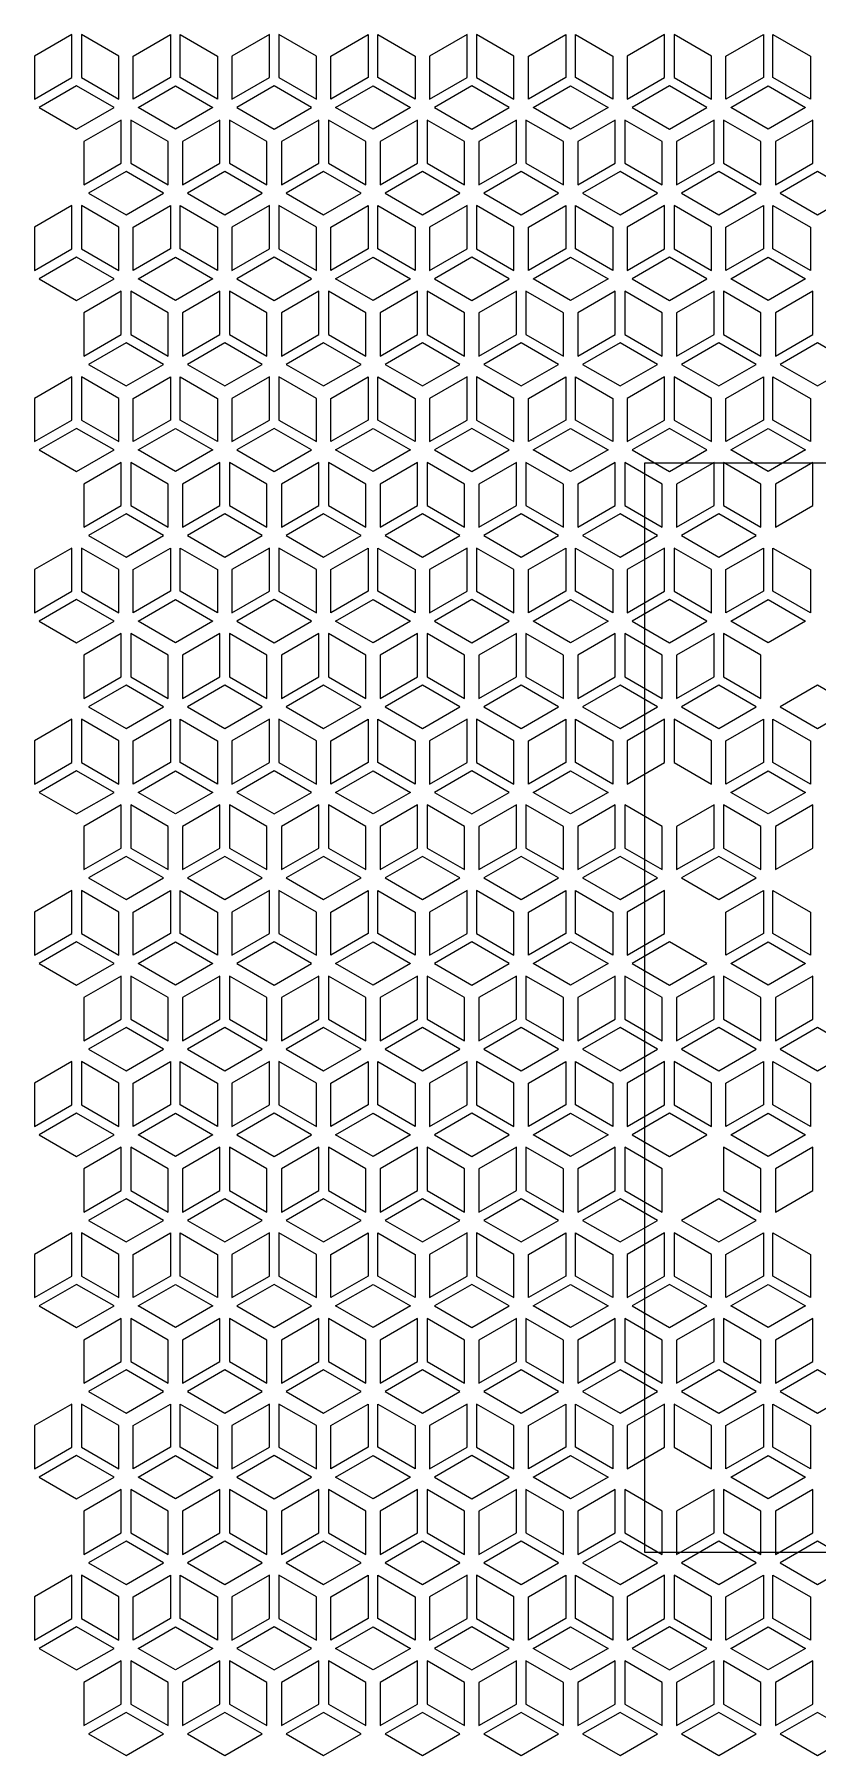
# Model space of a CAD drawing. Extents: x 10176 to 14473, y 1855 to 5621.
# Drawn here: x 10176 to 11810, y 1855 to 5443 of the extents above; entities that cross this region are included whole.
import ezdxf

# ---------------------------------------------------------------- set-up
doc = ezdxf.new("R2010")
doc.units = 0
doc.layers.add('DEFAULT_LAYER', color=7, linetype='CONTINUOUS')

msp = doc.modelspace()

# ---------------------------------------------------------------- linework, layer by layer
at = {"layer": 'DEFAULT_LAYER'}
for points in [[(10254.4, 5352.7), (10254.4, 5442.8), (10176.4, 5397.8), (10176.4, 5307.7)], [(10352.4, 5307.7), (10352.4, 5397.8), (10274.4, 5442.8), (10274.4, 5352.7)], [(10382.4, 5307.7), (10382.4, 5397.8), (10460.4, 5442.8), (10460.4, 5352.7)], [(10480.4, 5352.7), (10480.4, 5442.8), (10558.4, 5397.8), (10558.4, 5307.7)], [(10666.4, 5352.7), (10666.4, 5442.8), (10588.4, 5397.8), (10588.4, 5307.7)], [(10764.5, 5307.7), (10764.5, 5397.8), (10686.4, 5442.8), (10686.4, 5352.7)], [(10794.5, 5307.7), (10794.5, 5397.8), (10872.5, 5442.8), (10872.5, 5352.7)], [(10892.5, 5352.7), (10892.5, 5442.8), (10970.5, 5397.8), (10970.5, 5307.7)], [(11078.5, 5352.7), (11078.5, 5442.8), (11000.5, 5397.8), (11000.5, 5307.7)], [(11176.5, 5307.7), (11176.5, 5397.8), (11098.5, 5442.8), (11098.5, 5352.7)], [(11206.5, 5307.7), (11206.5, 5397.8), (11284.5, 5442.8), (11284.5, 5352.7)], [(11304.5, 5352.7), (11304.5, 5442.8), (11382.6, 5397.8), (11382.6, 5307.7)], [(11490.6, 5352.7), (11490.6, 5442.8), (11412.6, 5397.8), (11412.6, 5307.7)], [(11588.6, 5307.7), (11588.6, 5397.8), (11510.6, 5442.8), (11510.6, 5352.7)], [(11618.6, 5307.7), (11618.6, 5397.8), (11696.6, 5442.8), (11696.6, 5352.7)], [(11716.6, 5352.7), (11716.6, 5442.8), (11794.6, 5397.8), (11794.6, 5307.7)], [(10264.4, 5335.4), (10186.4, 5290.3), (10264.4, 5245.3), (10342.4, 5290.3)], [(10470.4, 5335.4), (10548.4, 5290.3), (10470.4, 5245.3), (10392.4, 5290.3)], [(10676.4, 5335.4), (10598.4, 5290.3), (10676.4, 5245.3), (10754.5, 5290.3)], [(10882.5, 5335.4), (10960.5, 5290.3), (10882.5, 5245.3), (10804.5, 5290.3)], [(11088.5, 5335.4), (11010.5, 5290.3), (11088.5, 5245.3), (11166.5, 5290.3)], [(11294.5, 5335.4), (11372.6, 5290.3), (11294.5, 5245.3), (11216.5, 5290.3)], [(11500.6, 5335.4), (11422.6, 5290.3), (11500.6, 5245.3), (11578.6, 5290.3)], [(11706.6, 5335.4), (11784.6, 5290.3), (11706.6, 5245.3), (11628.6, 5290.3)], [(10357.4, 5264.4), (10279.4, 5219.3), (10279.4, 5129.2), (10357.4, 5174.3)], [(10377.4, 5174.3), (10455.4, 5129.2), (10455.4, 5219.3), (10377.4, 5264.4)], [(10563.4, 5174.3), (10563.4, 5264.4), (10485.4, 5219.3), (10485.4, 5129.2)], [(10583.4, 5174.3), (10661.4, 5129.2), (10661.4, 5219.3), (10583.4, 5264.4)], [(10769.5, 5264.4), (10691.4, 5219.3), (10691.4, 5129.2), (10769.5, 5174.3)], [(10789.5, 5174.3), (10867.5, 5129.2), (10867.5, 5219.3), (10789.5, 5264.4)], [(10975.5, 5174.3), (10975.5, 5264.4), (10897.5, 5219.3), (10897.5, 5129.2)], [(10995.5, 5174.3), (11073.5, 5129.2), (11073.5, 5219.3), (10995.5, 5264.4)], [(11181.5, 5264.4), (11103.5, 5219.3), (11103.5, 5129.2), (11181.5, 5174.3)], [(11201.5, 5174.3), (11279.5, 5129.2), (11279.5, 5219.3), (11201.5, 5264.4)], [(11387.6, 5174.3), (11387.6, 5264.4), (11309.5, 5219.3), (11309.5, 5129.2)], [(11407.6, 5174.3), (11485.6, 5129.2), (11485.6, 5219.3), (11407.6, 5264.4)], [(11593.6, 5264.4), (11515.6, 5219.3), (11515.6, 5129.2), (11593.6, 5174.3)], [(11613.6, 5174.3), (11691.6, 5129.2), (11691.6, 5219.3), (11613.6, 5264.4)], [(11799.6, 5174.3), (11799.6, 5264.4), (11721.6, 5219.3), (11721.6, 5129.2)], [(10367.4, 5157), (10289.4, 5111.9), (10367.4, 5066.9), (10445.4, 5111.9)], [(10495.4, 5111.9), (10573.4, 5066.9), (10651.4, 5111.9), (10573.4, 5157)], [(10779.5, 5157), (10701.4, 5111.9), (10779.5, 5066.9), (10857.5, 5111.9)], [(10907.5, 5111.9), (10985.5, 5066.9), (11063.5, 5111.9), (10985.5, 5157)], [(11191.5, 5157), (11113.5, 5111.9), (11191.5, 5066.9), (11269.5, 5111.9)], [(11319.5, 5111.9), (11397.6, 5066.9), (11475.6, 5111.9), (11397.6, 5157)], [(11603.6, 5157), (11525.6, 5111.9), (11603.6, 5066.9), (11681.6, 5111.9)], [(11731.6, 5111.9), (11809.6, 5066.9), (11887.6, 5111.9), (11809.6, 5157)], [(10254.4, 4995.9), (10254.4, 5085.9), (10176.4, 5040.9), (10176.4, 4950.8)], [(10352.4, 4950.8), (10352.4, 5040.9), (10274.4, 5085.9), (10274.4, 4995.9)], [(10382.4, 4950.8), (10382.4, 5040.9), (10460.4, 5085.9), (10460.4, 4995.9)], [(10480.4, 4995.9), (10480.4, 5085.9), (10558.4, 5040.9), (10558.4, 4950.8)], [(10666.4, 4995.9), (10666.4, 5085.9), (10588.4, 5040.9), (10588.4, 4950.8)], [(10764.5, 4950.8), (10764.5, 5040.9), (10686.4, 5085.9), (10686.4, 4995.9)], [(10794.5, 4950.8), (10794.5, 5040.9), (10872.5, 5085.9), (10872.5, 4995.9)], [(10892.5, 4995.9), (10892.5, 5085.9), (10970.5, 5040.9), (10970.5, 4950.8)], [(11078.5, 4995.9), (11078.5, 5085.9), (11000.5, 5040.9), (11000.5, 4950.8)], [(11176.5, 4950.8), (11176.5, 5040.9), (11098.5, 5085.9), (11098.5, 4995.9)], [(11206.5, 4950.8), (11206.5, 5040.9), (11284.5, 5085.9), (11284.5, 4995.9)], [(11304.5, 4995.9), (11304.5, 5085.9), (11382.6, 5040.9), (11382.6, 4950.8)], [(11490.6, 4995.9), (11490.6, 5085.9), (11412.6, 5040.9), (11412.6, 4950.8)], [(11588.6, 4950.8), (11588.6, 5040.9), (11510.6, 5085.9), (11510.6, 4995.9)], [(11618.6, 4950.8), (11618.6, 5040.9), (11696.6, 5085.9), (11696.6, 4995.9)], [(11716.6, 4995.9), (11716.6, 5085.9), (11794.6, 5040.9), (11794.6, 4950.8)], [(10264.4, 4978.5), (10186.4, 4933.5), (10264.4, 4888.4), (10342.4, 4933.5)], [(10470.4, 4978.5), (10548.4, 4933.5), (10470.4, 4888.4), (10392.4, 4933.5)], [(10676.4, 4978.5), (10598.4, 4933.5), (10676.4, 4888.4), (10754.5, 4933.5)], [(10882.5, 4978.5), (10960.5, 4933.5), (10882.5, 4888.4), (10804.5, 4933.5)], [(11088.5, 4978.5), (11010.5, 4933.5), (11088.5, 4888.4), (11166.5, 4933.5)], [(11294.5, 4978.5), (11372.6, 4933.5), (11294.5, 4888.4), (11216.5, 4933.5)], [(11500.6, 4978.5), (11422.6, 4933.5), (11500.6, 4888.4), (11578.6, 4933.5)], [(11706.6, 4978.5), (11784.6, 4933.5), (11706.6, 4888.4), (11628.6, 4933.5)], [(10357.4, 4907.5), (10279.4, 4862.5), (10279.4, 4772.4), (10357.4, 4817.4)], [(10377.4, 4817.4), (10455.4, 4772.4), (10455.4, 4862.5), (10377.4, 4907.5)], [(10563.4, 4817.4), (10563.4, 4907.5), (10485.4, 4862.5), (10485.4, 4772.4)], [(10583.4, 4817.4), (10661.4, 4772.4), (10661.4, 4862.5), (10583.4, 4907.5)], [(10769.5, 4907.5), (10691.4, 4862.5), (10691.4, 4772.4), (10769.5, 4817.4)], [(10789.5, 4817.4), (10867.5, 4772.4), (10867.5, 4862.5), (10789.5, 4907.5)], [(10975.5, 4817.4), (10975.5, 4907.5), (10897.5, 4862.5), (10897.5, 4772.4)], [(10995.5, 4817.4), (11073.5, 4772.4), (11073.5, 4862.5), (10995.5, 4907.5)], [(11181.5, 4907.5), (11103.5, 4862.5), (11103.5, 4772.4), (11181.5, 4817.4)], [(11201.5, 4817.4), (11279.5, 4772.4), (11279.5, 4862.5), (11201.5, 4907.5)], [(11387.6, 4817.4), (11387.6, 4907.5), (11309.5, 4862.5), (11309.5, 4772.4)], [(11407.6, 4817.4), (11485.6, 4772.4), (11485.6, 4862.5), (11407.6, 4907.5)], [(11593.6, 4907.5), (11515.6, 4862.5), (11515.6, 4772.4), (11593.6, 4817.4)], [(11613.6, 4817.4), (11691.6, 4772.4), (11691.6, 4862.5), (11613.6, 4907.5)], [(11799.6, 4817.4), (11799.6, 4907.5), (11721.6, 4862.5), (11721.6, 4772.4)], [(10367.4, 4800.1), (10289.4, 4755.1), (10367.4, 4710), (10445.4, 4755.1)], [(10495.4, 4755.1), (10573.4, 4710), (10651.4, 4755.1), (10573.4, 4800.1)], [(10779.5, 4800.1), (10701.4, 4755.1), (10779.5, 4710), (10857.5, 4755.1)], [(10907.5, 4755.1), (10985.5, 4710), (11063.5, 4755.1), (10985.5, 4800.1)], [(11191.5, 4800.1), (11113.5, 4755.1), (11191.5, 4710), (11269.5, 4755.1)], [(11319.5, 4755.1), (11397.6, 4710), (11475.6, 4755.1), (11397.6, 4800.1)], [(11603.6, 4800.1), (11525.6, 4755.1), (11603.6, 4710), (11681.6, 4755.1)], [(11731.6, 4755.1), (11809.6, 4710), (11887.6, 4755.1), (11809.6, 4800.1)], [(10254.4, 4639), (10254.4, 4729.1), (10176.4, 4684), (10176.4, 4594)], [(10352.4, 4594), (10352.4, 4684), (10274.4, 4729.1), (10274.4, 4639)], [(10382.4, 4594), (10382.4, 4684), (10460.4, 4729.1), (10460.4, 4639)], [(10480.4, 4639), (10480.4, 4729.1), (10558.4, 4684), (10558.4, 4594)], [(10666.4, 4639), (10666.4, 4729.1), (10588.4, 4684), (10588.4, 4594)], [(10764.5, 4594), (10764.5, 4684), (10686.4, 4729.1), (10686.4, 4639)], [(10794.5, 4594), (10794.5, 4684), (10872.5, 4729.1), (10872.5, 4639)], [(10892.5, 4639), (10892.5, 4729.1), (10970.5, 4684), (10970.5, 4594)], [(11078.5, 4639), (11078.5, 4729.1), (11000.5, 4684), (11000.5, 4594)], [(11176.5, 4594), (11176.5, 4684), (11098.5, 4729.1), (11098.5, 4639)], [(11206.5, 4594), (11206.5, 4684), (11284.5, 4729.1), (11284.5, 4639)], [(11304.5, 4639), (11304.5, 4729.1), (11382.6, 4684), (11382.6, 4594)], [(11490.6, 4639), (11490.6, 4729.1), (11412.6, 4684), (11412.6, 4594)], [(11588.6, 4594), (11588.6, 4684), (11510.6, 4729.1), (11510.6, 4639)], [(11618.6, 4594), (11618.6, 4684), (11696.6, 4729.1), (11696.6, 4639)], [(11716.6, 4639), (11716.6, 4729.1), (11794.6, 4684), (11794.6, 4594)], [(10264.4, 4621.7), (10186.4, 4576.6), (10264.4, 4531.6), (10342.4, 4576.6)], [(10470.4, 4621.7), (10548.4, 4576.6), (10470.4, 4531.6), (10392.4, 4576.6)], [(10676.4, 4621.7), (10598.4, 4576.6), (10676.4, 4531.6), (10754.5, 4576.6)], [(10882.5, 4621.7), (10960.5, 4576.6), (10882.5, 4531.6), (10804.5, 4576.6)], [(11088.5, 4621.7), (11010.5, 4576.6), (11088.5, 4531.6), (11166.5, 4576.6)], [(11294.5, 4621.7), (11372.6, 4576.6), (11294.5, 4531.6), (11216.5, 4576.6)], [(11500.6, 4621.7), (11422.6, 4576.6), (11500.6, 4531.6), (11578.6, 4576.6)], [(11706.6, 4621.7), (11784.6, 4576.6), (11706.6, 4531.6), (11628.6, 4576.6)], [(10357.4, 4550.7), (10279.4, 4505.6), (10279.4, 4415.5), (10357.4, 4460.6)], [(10377.4, 4460.6), (10455.4, 4415.5), (10455.4, 4505.6), (10377.4, 4550.7)], [(10563.4, 4460.6), (10563.4, 4550.7), (10485.4, 4505.6), (10485.4, 4415.5)], [(10583.4, 4460.6), (10661.4, 4415.5), (10661.4, 4505.6), (10583.4, 4550.7)], [(10769.5, 4550.7), (10691.4, 4505.6), (10691.4, 4415.5), (10769.5, 4460.6)], [(10789.5, 4460.6), (10867.5, 4415.5), (10867.5, 4505.6), (10789.5, 4550.7)], [(10975.5, 4460.6), (10975.5, 4550.7), (10897.5, 4505.6), (10897.5, 4415.5)], [(10995.5, 4460.6), (11073.5, 4415.5), (11073.5, 4505.6), (10995.5, 4550.7)], [(11181.5, 4550.7), (11103.5, 4505.6), (11103.5, 4415.5), (11181.5, 4460.6)], [(11201.5, 4460.6), (11279.5, 4415.5), (11279.5, 4505.6), (11201.5, 4550.7)], [(11387.6, 4460.6), (11387.6, 4550.7), (11309.5, 4505.6), (11309.5, 4415.5)], [(11407.6, 4460.6), (11485.6, 4415.5), (11485.6, 4505.6), (11407.6, 4550.7)], [(11448.7, 2279.4), (12365.2, 2279.4), (12365.2, 4548.9), (11448.7, 4548.9)], [(11593.6, 4550.7), (11515.6, 4505.6), (11515.6, 4415.5), (11593.6, 4460.6)], [(11613.6, 4460.6), (11691.6, 4415.5), (11691.6, 4505.6), (11613.6, 4550.7)], [(11799.6, 4460.6), (11799.6, 4550.7), (11721.6, 4505.6), (11721.6, 4415.5)], [(10367.4, 4443.2), (10289.4, 4398.2), (10367.4, 4353.2), (10445.4, 4398.2)], [(10495.4, 4398.2), (10573.4, 4353.2), (10651.4, 4398.2), (10573.4, 4443.2)], [(10779.5, 4443.2), (10701.4, 4398.2), (10779.5, 4353.2), (10857.5, 4398.2)], [(10907.5, 4398.2), (10985.5, 4353.2), (11063.5, 4398.2), (10985.5, 4443.2)], [(11191.5, 4443.2), (11113.5, 4398.2), (11191.5, 4353.2), (11269.5, 4398.2)], [(11319.5, 4398.2), (11397.6, 4353.2), (11475.6, 4398.2), (11397.6, 4443.2)], [(11603.6, 4443.2), (11525.6, 4398.2), (11603.6, 4353.2), (11681.6, 4398.2)], [(10254.4, 4282.1), (10254.4, 4372.2), (10176.4, 4327.2), (10176.4, 4237.1)], [(10352.4, 4237.1), (10352.4, 4327.2), (10274.4, 4372.2), (10274.4, 4282.1)], [(10382.4, 4237.1), (10382.4, 4327.2), (10460.4, 4372.2), (10460.4, 4282.1)], [(10480.4, 4282.1), (10480.4, 4372.2), (10558.4, 4327.2), (10558.4, 4237.1)], [(10666.4, 4282.1), (10666.4, 4372.2), (10588.4, 4327.2), (10588.4, 4237.1)], [(10764.5, 4237.1), (10764.5, 4327.2), (10686.4, 4372.2), (10686.4, 4282.1)], [(10794.5, 4237.1), (10794.5, 4327.2), (10872.5, 4372.2), (10872.5, 4282.1)], [(10892.5, 4282.1), (10892.5, 4372.2), (10970.5, 4327.2), (10970.5, 4237.1)], [(11078.5, 4282.1), (11078.5, 4372.2), (11000.5, 4327.2), (11000.5, 4237.1)], [(11176.5, 4237.1), (11176.5, 4327.2), (11098.5, 4372.2), (11098.5, 4282.1)], [(11206.5, 4237.1), (11206.5, 4327.2), (11284.5, 4372.2), (11284.5, 4282.1)], [(11304.5, 4282.1), (11304.5, 4372.2), (11382.6, 4327.2), (11382.6, 4237.1)], [(11490.6, 4282.1), (11490.6, 4372.2), (11412.6, 4327.2), (11412.6, 4237.1)], [(11588.6, 4237.1), (11588.6, 4327.2), (11510.6, 4372.2), (11510.6, 4282.1)], [(11618.6, 4237.1), (11618.6, 4327.2), (11696.6, 4372.2), (11696.6, 4282.1)], [(11716.6, 4282.1), (11716.6, 4372.2), (11794.6, 4327.2), (11794.6, 4237.1)], [(10264.4, 4264.8), (10186.4, 4219.8), (10264.4, 4174.7), (10342.4, 4219.8)], [(10470.4, 4264.8), (10548.4, 4219.8), (10470.4, 4174.7), (10392.4, 4219.8)], [(10676.4, 4264.8), (10598.4, 4219.8), (10676.4, 4174.7), (10754.5, 4219.8)], [(10882.5, 4264.8), (10960.5, 4219.8), (10882.5, 4174.7), (10804.5, 4219.8)], [(11088.5, 4264.8), (11010.5, 4219.8), (11088.5, 4174.7), (11166.5, 4219.8)], [(11294.5, 4264.8), (11372.6, 4219.8), (11294.5, 4174.7), (11216.5, 4219.8)], [(11500.6, 4264.8), (11422.6, 4219.8), (11500.6, 4174.7), (11578.6, 4219.8)], [(11706.6, 4264.8), (11784.6, 4219.8), (11706.6, 4174.7), (11628.6, 4219.8)], [(10357.4, 4193.8), (10279.4, 4148.7), (10279.4, 4058.7), (10357.4, 4103.7)], [(10377.4, 4103.7), (10455.4, 4058.7), (10455.4, 4148.7), (10377.4, 4193.8)], [(10563.4, 4103.7), (10563.4, 4193.8), (10485.4, 4148.7), (10485.4, 4058.7)], [(10583.4, 4103.7), (10661.4, 4058.7), (10661.4, 4148.7), (10583.4, 4193.8)], [(10769.5, 4193.8), (10691.4, 4148.7), (10691.4, 4058.7), (10769.5, 4103.7)], [(10789.5, 4103.7), (10867.5, 4058.7), (10867.5, 4148.7), (10789.5, 4193.8)], [(10975.5, 4103.7), (10975.5, 4193.8), (10897.5, 4148.7), (10897.5, 4058.7)], [(10995.5, 4103.7), (11073.5, 4058.7), (11073.5, 4148.7), (10995.5, 4193.8)], [(11181.5, 4193.8), (11103.5, 4148.7), (11103.5, 4058.7), (11181.5, 4103.7)], [(11201.5, 4103.7), (11279.5, 4058.7), (11279.5, 4148.7), (11201.5, 4193.8)], [(11387.6, 4103.7), (11387.6, 4193.8), (11309.5, 4148.7), (11309.5, 4058.7)], [(11407.6, 4103.7), (11485.6, 4058.7), (11485.6, 4148.7), (11407.6, 4193.8)], [(11593.6, 4193.8), (11515.6, 4148.7), (11515.6, 4058.7), (11593.6, 4103.7)], [(11613.6, 4103.7), (11691.6, 4058.7), (11691.6, 4148.7), (11613.6, 4193.8)], [(10367.4, 4086.4), (10289.4, 4041.3), (10367.4, 3996.3), (10445.4, 4041.3)], [(10495.4, 4041.3), (10573.4, 3996.3), (10651.4, 4041.3), (10573.4, 4086.4)], [(10779.5, 4086.4), (10701.4, 4041.3), (10779.5, 3996.3), (10857.5, 4041.3)], [(10907.5, 4041.3), (10985.5, 3996.3), (11063.5, 4041.3), (10985.5, 4086.4)], [(11191.5, 4086.4), (11113.5, 4041.3), (11191.5, 3996.3), (11269.5, 4041.3)], [(11319.5, 4041.3), (11397.6, 3996.3), (11475.6, 4041.3), (11397.6, 4086.4)], [(11603.6, 4086.4), (11525.6, 4041.3), (11603.6, 3996.3), (11681.6, 4041.3)], [(11731.6, 4041.3), (11809.6, 3996.3), (11887.6, 4041.3), (11809.6, 4086.4)], [(10254.4, 3925.3), (10254.4, 4015.4), (10176.4, 3970.3), (10176.4, 3880.2)], [(10352.4, 3880.2), (10352.4, 3970.3), (10274.4, 4015.4), (10274.4, 3925.3)], [(10382.4, 3880.2), (10382.4, 3970.3), (10460.4, 4015.4), (10460.4, 3925.3)], [(10480.4, 3925.3), (10480.4, 4015.4), (10558.4, 3970.3), (10558.4, 3880.2)], [(10666.4, 3925.3), (10666.4, 4015.4), (10588.4, 3970.3), (10588.4, 3880.2)], [(10764.5, 3880.2), (10764.5, 3970.3), (10686.4, 4015.4), (10686.4, 3925.3)], [(10794.5, 3880.2), (10794.5, 3970.3), (10872.5, 4015.4), (10872.5, 3925.3)], [(10892.5, 3925.3), (10892.5, 4015.4), (10970.5, 3970.3), (10970.5, 3880.2)], [(11078.5, 3925.3), (11078.5, 4015.4), (11000.5, 3970.3), (11000.5, 3880.2)], [(11176.5, 3880.2), (11176.5, 3970.3), (11098.5, 4015.4), (11098.5, 3925.3)], [(11206.5, 3880.2), (11206.5, 3970.3), (11284.5, 4015.4), (11284.5, 3925.3)], [(11304.5, 3925.3), (11304.5, 4015.4), (11382.6, 3970.3), (11382.6, 3880.2)], [(11490.6, 3925.3), (11490.6, 4015.4), (11412.6, 3970.3), (11412.6, 3880.2)], [(11588.6, 3880.2), (11588.6, 3970.3), (11510.6, 4015.4), (11510.6, 3925.3)], [(11618.6, 3880.2), (11618.6, 3970.3), (11696.6, 4015.4), (11696.6, 3925.3)], [(11716.6, 3925.3), (11716.6, 4015.4), (11794.6, 3970.3), (11794.6, 3880.2)], [(10264.4, 3908), (10186.4, 3862.9), (10264.4, 3817.9), (10342.4, 3862.9)], [(10470.4, 3908), (10548.4, 3862.9), (10470.4, 3817.9), (10392.4, 3862.9)], [(10676.4, 3908), (10598.4, 3862.9), (10676.4, 3817.9), (10754.5, 3862.9)], [(10882.5, 3908), (10960.5, 3862.9), (10882.5, 3817.9), (10804.5, 3862.9)], [(11088.5, 3908), (11010.5, 3862.9), (11088.5, 3817.9), (11166.5, 3862.9)], [(11294.5, 3908), (11372.6, 3862.9), (11294.5, 3817.9), (11216.5, 3862.9)], [(11706.6, 3908), (11784.6, 3862.9), (11706.6, 3817.9), (11628.6, 3862.9)], [(10357.4, 3836.9), (10279.4, 3791.9), (10279.4, 3701.8), (10357.4, 3746.8)], [(10377.4, 3746.8), (10455.4, 3701.8), (10455.4, 3791.9), (10377.4, 3836.9)], [(10563.4, 3746.8), (10563.4, 3836.9), (10485.4, 3791.9), (10485.4, 3701.8)], [(10583.4, 3746.8), (10661.4, 3701.8), (10661.4, 3791.9), (10583.4, 3836.9)], [(10769.5, 3836.9), (10691.4, 3791.9), (10691.4, 3701.8), (10769.5, 3746.8)], [(10789.5, 3746.8), (10867.5, 3701.8), (10867.5, 3791.9), (10789.5, 3836.9)], [(10975.5, 3746.8), (10975.5, 3836.9), (10897.5, 3791.9), (10897.5, 3701.8)], [(10995.5, 3746.8), (11073.5, 3701.8), (11073.5, 3791.9), (10995.5, 3836.9)], [(11181.5, 3836.9), (11103.5, 3791.9), (11103.5, 3701.8), (11181.5, 3746.8)], [(11201.5, 3746.8), (11279.5, 3701.8), (11279.5, 3791.9), (11201.5, 3836.9)], [(11387.6, 3746.8), (11387.6, 3836.9), (11309.5, 3791.9), (11309.5, 3701.8)], [(11407.6, 3746.8), (11485.6, 3701.8), (11485.6, 3791.9), (11407.6, 3836.9)], [(11593.6, 3836.9), (11515.6, 3791.9), (11515.6, 3701.8), (11593.6, 3746.8)], [(11613.6, 3746.8), (11691.6, 3701.8), (11691.6, 3791.9), (11613.6, 3836.9)], [(11799.6, 3746.8), (11799.6, 3836.9), (11721.6, 3791.9), (11721.6, 3701.8)], [(10367.4, 3729.5), (10289.4, 3684.5), (10367.4, 3639.4), (10445.4, 3684.5)], [(10495.4, 3684.5), (10573.4, 3639.4), (10651.4, 3684.5), (10573.4, 3729.5)], [(10779.5, 3729.5), (10701.4, 3684.5), (10779.5, 3639.4), (10857.5, 3684.5)], [(10907.5, 3684.5), (10985.5, 3639.4), (11063.5, 3684.5), (10985.5, 3729.5)], [(11191.5, 3729.5), (11113.5, 3684.5), (11191.5, 3639.4), (11269.5, 3684.5)], [(11319.5, 3684.5), (11397.6, 3639.4), (11475.6, 3684.5), (11397.6, 3729.5)], [(11603.6, 3729.5), (11525.6, 3684.5), (11603.6, 3639.4), (11681.6, 3684.5)], [(10254.4, 3568.4), (10254.4, 3658.5), (10176.4, 3613.5), (10176.4, 3523.4)], [(10352.4, 3523.4), (10352.4, 3613.5), (10274.4, 3658.5), (10274.4, 3568.4)], [(10382.4, 3523.4), (10382.4, 3613.5), (10460.4, 3658.5), (10460.4, 3568.4)], [(10480.4, 3568.4), (10480.4, 3658.5), (10558.4, 3613.5), (10558.4, 3523.4)], [(10666.4, 3568.4), (10666.4, 3658.5), (10588.4, 3613.5), (10588.4, 3523.4)], [(10764.5, 3523.4), (10764.5, 3613.5), (10686.4, 3658.5), (10686.4, 3568.4)], [(10794.5, 3523.4), (10794.5, 3613.5), (10872.5, 3658.5), (10872.5, 3568.4)], [(10892.5, 3568.4), (10892.5, 3658.5), (10970.5, 3613.5), (10970.5, 3523.4)], [(11078.5, 3568.4), (11078.5, 3658.5), (11000.5, 3613.5), (11000.5, 3523.4)], [(11176.5, 3523.4), (11176.5, 3613.5), (11098.5, 3658.5), (11098.5, 3568.4)], [(11206.5, 3523.4), (11206.5, 3613.5), (11284.5, 3658.5), (11284.5, 3568.4)], [(11304.5, 3568.4), (11304.5, 3658.5), (11382.6, 3613.5), (11382.6, 3523.4)], [(11490.6, 3568.4), (11490.6, 3658.5), (11412.6, 3613.5), (11412.6, 3523.4)], [(11618.6, 3523.4), (11618.6, 3613.5), (11696.6, 3658.5), (11696.6, 3568.4)], [(11716.6, 3568.4), (11716.6, 3658.5), (11794.6, 3613.5), (11794.6, 3523.4)], [(10264.4, 3551.1), (10186.4, 3506.1), (10264.4, 3461), (10342.4, 3506.1)], [(10470.4, 3551.1), (10548.4, 3506.1), (10470.4, 3461), (10392.4, 3506.1)], [(10676.4, 3551.1), (10598.4, 3506.1), (10676.4, 3461), (10754.5, 3506.1)], [(10882.5, 3551.1), (10960.5, 3506.1), (10882.5, 3461), (10804.5, 3506.1)], [(11088.5, 3551.1), (11010.5, 3506.1), (11088.5, 3461), (11166.5, 3506.1)], [(11294.5, 3551.1), (11372.6, 3506.1), (11294.5, 3461), (11216.5, 3506.1)], [(11500.6, 3551.1), (11422.6, 3506.1), (11500.6, 3461), (11578.6, 3506.1)], [(11706.6, 3551.1), (11784.6, 3506.1), (11706.6, 3461), (11628.6, 3506.1)], [(10357.4, 3480.1), (10279.4, 3435), (10279.4, 3344.9), (10357.4, 3390)], [(10377.4, 3390), (10455.4, 3344.9), (10455.4, 3435), (10377.4, 3480.1)], [(10563.4, 3390), (10563.4, 3480.1), (10485.4, 3435), (10485.4, 3344.9)], [(10583.4, 3390), (10661.4, 3344.9), (10661.4, 3435), (10583.4, 3480.1)], [(10769.5, 3480.1), (10691.4, 3435), (10691.4, 3344.9), (10769.5, 3390)], [(10789.5, 3390), (10867.5, 3344.9), (10867.5, 3435), (10789.5, 3480.1)], [(10975.5, 3390), (10975.5, 3480.1), (10897.5, 3435), (10897.5, 3344.9)], [(10995.5, 3390), (11073.5, 3344.9), (11073.5, 3435), (10995.5, 3480.1)], [(11181.5, 3480.1), (11103.5, 3435), (11103.5, 3344.9), (11181.5, 3390)], [(11201.5, 3390), (11279.5, 3344.9), (11279.5, 3435), (11201.5, 3480.1)], [(11387.6, 3390), (11387.6, 3480.1), (11309.5, 3435), (11309.5, 3344.9)], [(11407.6, 3390), (11485.6, 3344.9), (11485.6, 3435), (11407.6, 3480.1)], [(11593.6, 3480.1), (11515.6, 3435), (11515.6, 3344.9), (11593.6, 3390)], [(11613.6, 3390), (11691.6, 3344.9), (11691.6, 3435), (11613.6, 3480.1)], [(11799.6, 3390), (11799.6, 3480.1), (11721.6, 3435), (11721.6, 3344.9)], [(10367.4, 3372.7), (10289.4, 3327.6), (10367.4, 3282.6), (10445.4, 3327.6)], [(10495.4, 3327.6), (10573.4, 3282.6), (10651.4, 3327.6), (10573.4, 3372.7)], [(10779.5, 3372.7), (10701.4, 3327.6), (10779.5, 3282.6), (10857.5, 3327.6)], [(10907.5, 3327.6), (10985.5, 3282.6), (11063.5, 3327.6), (10985.5, 3372.7)], [(11191.5, 3372.7), (11113.5, 3327.6), (11191.5, 3282.6), (11269.5, 3327.6)], [(11319.5, 3327.6), (11397.6, 3282.6), (11475.6, 3327.6), (11397.6, 3372.7)], [(11603.6, 3372.7), (11525.6, 3327.6), (11603.6, 3282.6), (11681.6, 3327.6)], [(11731.6, 3327.6), (11809.6, 3282.6), (11887.6, 3327.6), (11809.6, 3372.7)], [(10254.4, 3211.6), (10254.4, 3301.6), (10176.4, 3256.6), (10176.4, 3166.5)], [(10352.4, 3166.5), (10352.4, 3256.6), (10274.4, 3301.6), (10274.4, 3211.6)], [(10382.4, 3166.5), (10382.4, 3256.6), (10460.4, 3301.6), (10460.4, 3211.6)], [(10480.4, 3211.6), (10480.4, 3301.6), (10558.4, 3256.6), (10558.4, 3166.5)], [(10666.4, 3211.6), (10666.4, 3301.6), (10588.4, 3256.6), (10588.4, 3166.5)], [(10764.5, 3166.5), (10764.5, 3256.6), (10686.4, 3301.6), (10686.4, 3211.6)], [(10794.5, 3166.5), (10794.5, 3256.6), (10872.5, 3301.6), (10872.5, 3211.6)], [(10892.5, 3211.6), (10892.5, 3301.6), (10970.5, 3256.6), (10970.5, 3166.5)], [(11078.5, 3211.6), (11078.5, 3301.6), (11000.5, 3256.6), (11000.5, 3166.5)], [(11176.5, 3166.5), (11176.5, 3256.6), (11098.5, 3301.6), (11098.5, 3211.6)], [(11206.5, 3166.5), (11206.5, 3256.6), (11284.5, 3301.6), (11284.5, 3211.6)], [(11304.5, 3211.6), (11304.5, 3301.6), (11382.6, 3256.6), (11382.6, 3166.5)], [(11490.6, 3211.6), (11490.6, 3301.6), (11412.6, 3256.6), (11412.6, 3166.5)], [(11588.6, 3166.5), (11588.6, 3256.6), (11510.6, 3301.6), (11510.6, 3211.6)], [(11618.6, 3166.5), (11618.6, 3256.6), (11696.6, 3301.6), (11696.6, 3211.6)], [(11716.6, 3211.6), (11716.6, 3301.6), (11794.6, 3256.6), (11794.6, 3166.5)], [(10264.4, 3194.2), (10186.4, 3149.2), (10264.4, 3104.1), (10342.4, 3149.2)], [(10470.4, 3194.2), (10548.4, 3149.2), (10470.4, 3104.1), (10392.4, 3149.2)], [(10676.4, 3194.2), (10598.4, 3149.2), (10676.4, 3104.1), (10754.5, 3149.2)], [(10882.5, 3194.2), (10960.5, 3149.2), (10882.5, 3104.1), (10804.5, 3149.2)], [(11088.5, 3194.2), (11010.5, 3149.2), (11088.5, 3104.1), (11166.5, 3149.2)], [(11294.5, 3194.2), (11372.6, 3149.2), (11294.5, 3104.1), (11216.5, 3149.2)], [(11500.6, 3194.2), (11422.6, 3149.2), (11500.6, 3104.1), (11578.6, 3149.2)], [(11706.6, 3194.2), (11784.6, 3149.2), (11706.6, 3104.1), (11628.6, 3149.2)], [(10357.4, 3123.2), (10279.4, 3078.2), (10279.4, 2988.1), (10357.4, 3033.1)], [(10377.4, 3033.1), (10455.4, 2988.1), (10455.4, 3078.2), (10377.4, 3123.2)], [(10563.4, 3033.1), (10563.4, 3123.2), (10485.4, 3078.2), (10485.4, 2988.1)], [(10583.4, 3033.1), (10661.4, 2988.1), (10661.4, 3078.2), (10583.4, 3123.2)], [(10769.5, 3123.2), (10691.4, 3078.2), (10691.4, 2988.1), (10769.5, 3033.1)], [(10789.5, 3033.1), (10867.5, 2988.1), (10867.5, 3078.2), (10789.5, 3123.2)], [(10975.5, 3033.1), (10975.5, 3123.2), (10897.5, 3078.2), (10897.5, 2988.1)], [(10995.5, 3033.1), (11073.5, 2988.1), (11073.5, 3078.2), (10995.5, 3123.2)], [(11181.5, 3123.2), (11103.5, 3078.2), (11103.5, 2988.1), (11181.5, 3033.1)], [(11201.5, 3033.1), (11279.5, 2988.1), (11279.5, 3078.2), (11201.5, 3123.2)], [(11387.6, 3033.1), (11387.6, 3123.2), (11309.5, 3078.2), (11309.5, 2988.1)], [(11407.6, 3033.1), (11485.6, 2988.1), (11485.6, 3078.2), (11407.6, 3123.2)], [(11613.6, 3033.1), (11691.6, 2988.1), (11691.6, 3078.2), (11613.6, 3123.2)], [(11799.6, 3033.1), (11799.6, 3123.2), (11721.6, 3078.2), (11721.6, 2988.1)], [(10367.4, 3015.8), (10289.4, 2970.8), (10367.4, 2925.7), (10445.4, 2970.8)], [(10495.4, 2970.8), (10573.4, 2925.7), (10651.4, 2970.8), (10573.4, 3015.8)], [(10779.5, 3015.8), (10701.4, 2970.8), (10779.5, 2925.7), (10857.5, 2970.8)], [(10907.5, 2970.8), (10985.5, 2925.7), (11063.5, 2970.8), (10985.5, 3015.8)], [(11191.5, 3015.8), (11113.5, 2970.8), (11191.5, 2925.7), (11269.5, 2970.8)], [(11319.5, 2970.8), (11397.6, 2925.7), (11475.6, 2970.8), (11397.6, 3015.8)], [(11603.6, 3015.8), (11525.6, 2970.8), (11603.6, 2925.7), (11681.6, 2970.8)], [(10254.4, 2854.7), (10254.4, 2944.8), (10176.4, 2899.7), (10176.4, 2809.7)], [(10352.4, 2809.7), (10352.4, 2899.7), (10274.4, 2944.8), (10274.4, 2854.7)], [(10382.4, 2809.7), (10382.4, 2899.7), (10460.4, 2944.8), (10460.4, 2854.7)], [(10480.4, 2854.7), (10480.4, 2944.8), (10558.4, 2899.7), (10558.4, 2809.7)], [(10666.4, 2854.7), (10666.4, 2944.8), (10588.4, 2899.7), (10588.4, 2809.7)], [(10764.5, 2809.7), (10764.5, 2899.7), (10686.4, 2944.8), (10686.4, 2854.7)], [(10794.5, 2809.7), (10794.5, 2899.7), (10872.5, 2944.8), (10872.5, 2854.7)], [(10892.5, 2854.7), (10892.5, 2944.8), (10970.5, 2899.7), (10970.5, 2809.7)], [(11078.5, 2854.7), (11078.5, 2944.8), (11000.5, 2899.7), (11000.5, 2809.7)], [(11176.5, 2809.7), (11176.5, 2899.7), (11098.5, 2944.8), (11098.5, 2854.7)], [(11206.5, 2809.7), (11206.5, 2899.7), (11284.5, 2944.8), (11284.5, 2854.7)], [(11304.5, 2854.7), (11304.5, 2944.8), (11382.6, 2899.7), (11382.6, 2809.7)], [(11490.6, 2854.7), (11490.6, 2944.8), (11412.6, 2899.7), (11412.6, 2809.7)], [(11588.6, 2809.7), (11588.6, 2899.7), (11510.6, 2944.8), (11510.6, 2854.7)], [(11618.6, 2809.7), (11618.6, 2899.7), (11696.6, 2944.8), (11696.6, 2854.7)], [(11716.6, 2854.7), (11716.6, 2944.8), (11794.6, 2899.7), (11794.6, 2809.7)], [(10264.4, 2837.4), (10186.4, 2792.3), (10264.4, 2747.3), (10342.4, 2792.3)], [(10470.4, 2837.4), (10548.4, 2792.3), (10470.4, 2747.3), (10392.4, 2792.3)], [(10676.4, 2837.4), (10598.4, 2792.3), (10676.4, 2747.3), (10754.5, 2792.3)], [(10882.5, 2837.4), (10960.5, 2792.3), (10882.5, 2747.3), (10804.5, 2792.3)], [(11088.5, 2837.4), (11010.5, 2792.3), (11088.5, 2747.3), (11166.5, 2792.3)], [(11294.5, 2837.4), (11372.6, 2792.3), (11294.5, 2747.3), (11216.5, 2792.3)], [(11500.6, 2837.4), (11422.6, 2792.3), (11500.6, 2747.3), (11578.6, 2792.3)], [(11706.6, 2837.4), (11784.6, 2792.3), (11706.6, 2747.3), (11628.6, 2792.3)], [(10357.4, 2766.4), (10279.4, 2721.3), (10279.4, 2631.2), (10357.4, 2676.3)], [(10377.4, 2676.3), (10455.4, 2631.2), (10455.4, 2721.3), (10377.4, 2766.4)], [(10563.4, 2676.3), (10563.4, 2766.4), (10485.4, 2721.3), (10485.4, 2631.2)], [(10583.4, 2676.3), (10661.4, 2631.2), (10661.4, 2721.3), (10583.4, 2766.4)], [(10769.5, 2766.4), (10691.4, 2721.3), (10691.4, 2631.2), (10769.5, 2676.3)], [(10789.5, 2676.3), (10867.5, 2631.2), (10867.5, 2721.3), (10789.5, 2766.4)], [(10975.5, 2676.3), (10975.5, 2766.4), (10897.5, 2721.3), (10897.5, 2631.2)], [(10995.5, 2676.3), (11073.5, 2631.2), (11073.5, 2721.3), (10995.5, 2766.4)], [(11181.5, 2766.4), (11103.5, 2721.3), (11103.5, 2631.2), (11181.5, 2676.3)], [(11201.5, 2676.3), (11279.5, 2631.2), (11279.5, 2721.3), (11201.5, 2766.4)], [(11387.6, 2676.3), (11387.6, 2766.4), (11309.5, 2721.3), (11309.5, 2631.2)], [(11407.6, 2676.3), (11485.6, 2631.2), (11485.6, 2721.3), (11407.6, 2766.4)], [(11593.6, 2766.4), (11515.6, 2721.3), (11515.6, 2631.2), (11593.6, 2676.3)], [(11613.6, 2676.3), (11691.6, 2631.2), (11691.6, 2721.3), (11613.6, 2766.4)], [(11799.6, 2676.3), (11799.6, 2766.4), (11721.6, 2721.3), (11721.6, 2631.2)], [(10367.4, 2658.9), (10289.4, 2613.9), (10367.4, 2568.9), (10445.4, 2613.9)], [(10495.4, 2613.9), (10573.4, 2568.9), (10651.4, 2613.9), (10573.4, 2658.9)], [(10779.5, 2658.9), (10701.4, 2613.9), (10779.5, 2568.9), (10857.5, 2613.9)], [(10907.5, 2613.9), (10985.5, 2568.9), (11063.5, 2613.9), (10985.5, 2658.9)], [(11191.5, 2658.9), (11113.5, 2613.9), (11191.5, 2568.9), (11269.5, 2613.9)], [(11319.5, 2613.9), (11397.6, 2568.9), (11475.6, 2613.9), (11397.6, 2658.9)], [(11603.6, 2658.9), (11525.6, 2613.9), (11603.6, 2568.9), (11681.6, 2613.9)], [(11731.6, 2613.9), (11809.6, 2568.9), (11887.6, 2613.9), (11809.6, 2658.9)], [(10254.4, 2497.8), (10254.4, 2587.9), (10176.4, 2542.9), (10176.4, 2452.8)], [(10352.4, 2452.8), (10352.4, 2542.9), (10274.4, 2587.9), (10274.4, 2497.8)], [(10382.4, 2452.8), (10382.4, 2542.9), (10460.4, 2587.9), (10460.4, 2497.8)], [(10480.4, 2497.8), (10480.4, 2587.9), (10558.4, 2542.9), (10558.4, 2452.8)], [(10666.4, 2497.8), (10666.4, 2587.9), (10588.4, 2542.9), (10588.4, 2452.8)], [(10764.5, 2452.8), (10764.5, 2542.9), (10686.4, 2587.9), (10686.4, 2497.8)], [(10794.5, 2452.8), (10794.5, 2542.9), (10872.5, 2587.9), (10872.5, 2497.8)], [(10892.5, 2497.8), (10892.5, 2587.9), (10970.5, 2542.9), (10970.5, 2452.8)], [(11078.5, 2497.8), (11078.5, 2587.9), (11000.5, 2542.9), (11000.5, 2452.8)], [(11176.5, 2452.8), (11176.5, 2542.9), (11098.5, 2587.9), (11098.5, 2497.8)], [(11206.5, 2452.8), (11206.5, 2542.9), (11284.5, 2587.9), (11284.5, 2497.8)], [(11304.5, 2497.8), (11304.5, 2587.9), (11382.6, 2542.9), (11382.6, 2452.8)], [(11490.6, 2497.8), (11490.6, 2587.9), (11412.6, 2542.9), (11412.6, 2452.8)], [(11588.6, 2452.8), (11588.6, 2542.9), (11510.6, 2587.9), (11510.6, 2497.8)], [(11618.6, 2452.8), (11618.6, 2542.9), (11696.6, 2587.9), (11696.6, 2497.8)], [(11716.6, 2497.8), (11716.6, 2587.9), (11794.6, 2542.9), (11794.6, 2452.8)], [(10264.4, 2480.5), (10186.4, 2435.5), (10264.4, 2390.4), (10342.4, 2435.5)], [(10470.4, 2480.5), (10548.4, 2435.5), (10470.4, 2390.4), (10392.4, 2435.5)], [(10676.4, 2480.5), (10598.4, 2435.5), (10676.4, 2390.4), (10754.5, 2435.5)], [(10882.5, 2480.5), (10960.5, 2435.5), (10882.5, 2390.4), (10804.5, 2435.5)], [(11088.5, 2480.5), (11010.5, 2435.5), (11088.5, 2390.4), (11166.5, 2435.5)], [(11294.5, 2480.5), (11372.6, 2435.5), (11294.5, 2390.4), (11216.5, 2435.5)], [(11706.6, 2480.5), (11784.6, 2435.5), (11706.6, 2390.4), (11628.6, 2435.5)], [(10357.4, 2409.5), (10279.4, 2364.4), (10279.4, 2274.4), (10357.4, 2319.4)], [(10377.4, 2319.4), (10455.4, 2274.4), (10455.4, 2364.4), (10377.4, 2409.5)], [(10563.4, 2319.4), (10563.4, 2409.5), (10485.4, 2364.4), (10485.4, 2274.4)], [(10583.4, 2319.4), (10661.4, 2274.4), (10661.4, 2364.4), (10583.4, 2409.5)], [(10769.5, 2409.5), (10691.4, 2364.4), (10691.4, 2274.4), (10769.5, 2319.4)], [(10789.5, 2319.4), (10867.5, 2274.4), (10867.5, 2364.4), (10789.5, 2409.5)], [(10975.5, 2319.4), (10975.5, 2409.5), (10897.5, 2364.4), (10897.5, 2274.4)], [(10995.5, 2319.4), (11073.5, 2274.4), (11073.5, 2364.4), (10995.5, 2409.5)], [(11181.5, 2409.5), (11103.5, 2364.4), (11103.5, 2274.4), (11181.5, 2319.4)], [(11201.5, 2319.4), (11279.5, 2274.4), (11279.5, 2364.4), (11201.5, 2409.5)], [(11387.6, 2319.4), (11387.6, 2409.5), (11309.5, 2364.4), (11309.5, 2274.4)], [(11407.6, 2319.4), (11485.6, 2274.4), (11485.6, 2364.4), (11407.6, 2409.5)], [(11593.6, 2409.5), (11515.6, 2364.4), (11515.6, 2274.4), (11593.6, 2319.4)], [(11613.6, 2319.4), (11691.6, 2274.4), (11691.6, 2364.4), (11613.6, 2409.5)], [(11799.6, 2319.4), (11799.6, 2409.5), (11721.6, 2364.4), (11721.6, 2274.4)], [(10367.4, 2302.1), (10289.4, 2257), (10367.4, 2212), (10445.4, 2257)], [(10495.4, 2257), (10573.4, 2212), (10651.4, 2257), (10573.4, 2302.1)], [(10779.5, 2302.1), (10701.4, 2257), (10779.5, 2212), (10857.5, 2257)], [(10907.5, 2257), (10985.5, 2212), (11063.5, 2257), (10985.5, 2302.1)], [(11191.5, 2302.1), (11113.5, 2257), (11191.5, 2212), (11269.5, 2257)], [(11319.5, 2257), (11397.6, 2212), (11475.6, 2257), (11397.6, 2302.1)], [(11603.6, 2302.1), (11525.6, 2257), (11603.6, 2212), (11681.6, 2257)], [(11731.6, 2257), (11809.6, 2212), (11887.6, 2257), (11809.6, 2302.1)], [(10254.4, 2141), (10254.4, 2231.1), (10176.4, 2186), (10176.4, 2095.9)], [(10352.4, 2095.9), (10352.4, 2186), (10274.4, 2231.1), (10274.4, 2141)], [(10382.4, 2095.9), (10382.4, 2186), (10460.4, 2231.1), (10460.4, 2141)], [(10480.4, 2141), (10480.4, 2231.1), (10558.4, 2186), (10558.4, 2095.9)], [(10666.4, 2141), (10666.4, 2231.1), (10588.4, 2186), (10588.4, 2095.9)], [(10764.5, 2095.9), (10764.5, 2186), (10686.4, 2231.1), (10686.4, 2141)], [(10794.5, 2095.9), (10794.5, 2186), (10872.5, 2231.1), (10872.5, 2141)], [(10892.5, 2141), (10892.5, 2231.1), (10970.5, 2186), (10970.5, 2095.9)], [(11078.5, 2141), (11078.5, 2231.1), (11000.5, 2186), (11000.5, 2095.9)], [(11176.5, 2095.9), (11176.5, 2186), (11098.5, 2231.1), (11098.5, 2141)], [(11206.5, 2095.9), (11206.5, 2186), (11284.5, 2231.1), (11284.5, 2141)], [(11304.5, 2141), (11304.5, 2231.1), (11382.6, 2186), (11382.6, 2095.9)], [(11490.6, 2141), (11490.6, 2231.1), (11412.6, 2186), (11412.6, 2095.9)], [(11588.6, 2095.9), (11588.6, 2186), (11510.6, 2231.1), (11510.6, 2141)], [(11618.6, 2095.9), (11618.6, 2186), (11696.6, 2231.1), (11696.6, 2141)], [(11716.6, 2141), (11716.6, 2231.1), (11794.6, 2186), (11794.6, 2095.9)], [(10264.4, 2123.7), (10186.4, 2078.6), (10264.4, 2033.6), (10342.4, 2078.6)], [(10470.4, 2123.7), (10548.4, 2078.6), (10470.4, 2033.6), (10392.4, 2078.6)], [(10676.4, 2123.7), (10598.4, 2078.6), (10676.4, 2033.6), (10754.5, 2078.6)], [(10882.5, 2123.7), (10960.5, 2078.6), (10882.5, 2033.6), (10804.5, 2078.6)], [(11088.5, 2123.7), (11010.5, 2078.6), (11088.5, 2033.6), (11166.5, 2078.6)], [(11294.5, 2123.7), (11372.6, 2078.6), (11294.5, 2033.6), (11216.5, 2078.6)], [(11500.6, 2123.7), (11422.6, 2078.6), (11500.6, 2033.6), (11578.6, 2078.6)], [(11706.6, 2123.7), (11784.6, 2078.6), (11706.6, 2033.6), (11628.6, 2078.6)], [(10357.4, 2052.6), (10279.4, 2007.6), (10279.4, 1917.5), (10357.4, 1962.5)], [(10377.4, 1962.5), (10455.4, 1917.5), (10455.4, 2007.6), (10377.4, 2052.6)], [(10563.4, 1962.5), (10563.4, 2052.6), (10485.4, 2007.6), (10485.4, 1917.5)], [(10583.4, 1962.5), (10661.4, 1917.5), (10661.4, 2007.6), (10583.4, 2052.6)], [(10769.5, 2052.6), (10691.4, 2007.6), (10691.4, 1917.5), (10769.5, 1962.5)], [(10789.5, 1962.5), (10867.5, 1917.5), (10867.5, 2007.6), (10789.5, 2052.6)], [(10975.5, 1962.5), (10975.5, 2052.6), (10897.5, 2007.6), (10897.5, 1917.5)], [(10995.5, 1962.5), (11073.5, 1917.5), (11073.5, 2007.6), (10995.5, 2052.6)], [(11181.5, 2052.6), (11103.5, 2007.6), (11103.5, 1917.5), (11181.5, 1962.5)], [(11201.5, 1962.5), (11279.5, 1917.5), (11279.5, 2007.6), (11201.5, 2052.6)], [(11387.6, 1962.5), (11387.6, 2052.6), (11309.5, 2007.6), (11309.5, 1917.5)], [(11407.6, 1962.5), (11485.6, 1917.5), (11485.6, 2007.6), (11407.6, 2052.6)], [(11593.6, 2052.6), (11515.6, 2007.6), (11515.6, 1917.5), (11593.6, 1962.5)], [(11613.6, 1962.5), (11691.6, 1917.5), (11691.6, 2007.6), (11613.6, 2052.6)], [(11799.6, 1962.5), (11799.6, 2052.6), (11721.6, 2007.6), (11721.6, 1917.5)], [(10367.4, 1945.2), (10289.4, 1900.2), (10367.4, 1855.1), (10445.4, 1900.2)], [(10495.4, 1900.2), (10573.4, 1855.1), (10651.4, 1900.2), (10573.4, 1945.2)], [(10779.5, 1945.2), (10701.4, 1900.2), (10779.5, 1855.1), (10857.5, 1900.2)], [(10907.5, 1900.2), (10985.5, 1855.1), (11063.5, 1900.2), (10985.5, 1945.2)], [(11191.5, 1945.2), (11113.5, 1900.2), (11191.5, 1855.1), (11269.5, 1900.2)], [(11319.5, 1900.2), (11397.6, 1855.1), (11475.6, 1900.2), (11397.6, 1945.2)], [(11603.6, 1945.2), (11525.6, 1900.2), (11603.6, 1855.1), (11681.6, 1900.2)], [(11731.6, 1900.2), (11809.6, 1855.1), (11887.6, 1900.2), (11809.6, 1945.2)]]:
    msp.add_lwpolyline(points, close=True, dxfattribs=at)

doc.saveas('drawing.dxf')
